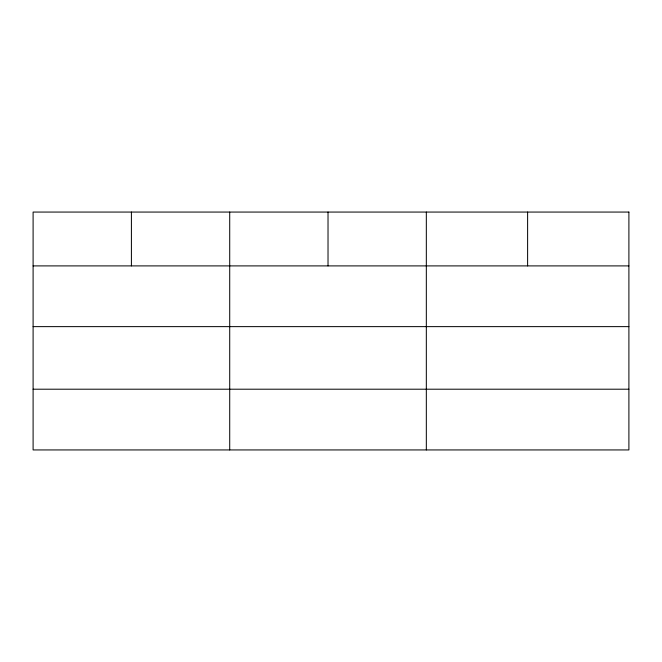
<?xml version="1.0" encoding="UTF-8"?>
<svg xmlns="http://www.w3.org/2000/svg" width="662" height="662" viewBox="0 0 662 662"><rect width="100%" height="100%" fill="white"/><g stroke="black" fill="none" stroke-linecap="round" stroke-linejoin="round"><path stroke-width="0.99" d="M33.1 265.901L628.9 265.901M33.1 326.631L628.9 326.631M33.1 389.206L628.9 389.206M527.614 212.063L527.614 265.901M426.328 212.063L426.328 449.937M328.021 212.063L328.021 265.901M229.714 212.063L229.714 449.937M131.407 212.063L131.407 265.901M628.9 212.063L33.1 212.063L33.1 449.937L628.9 449.937L628.9 212.063"/></g></svg>
